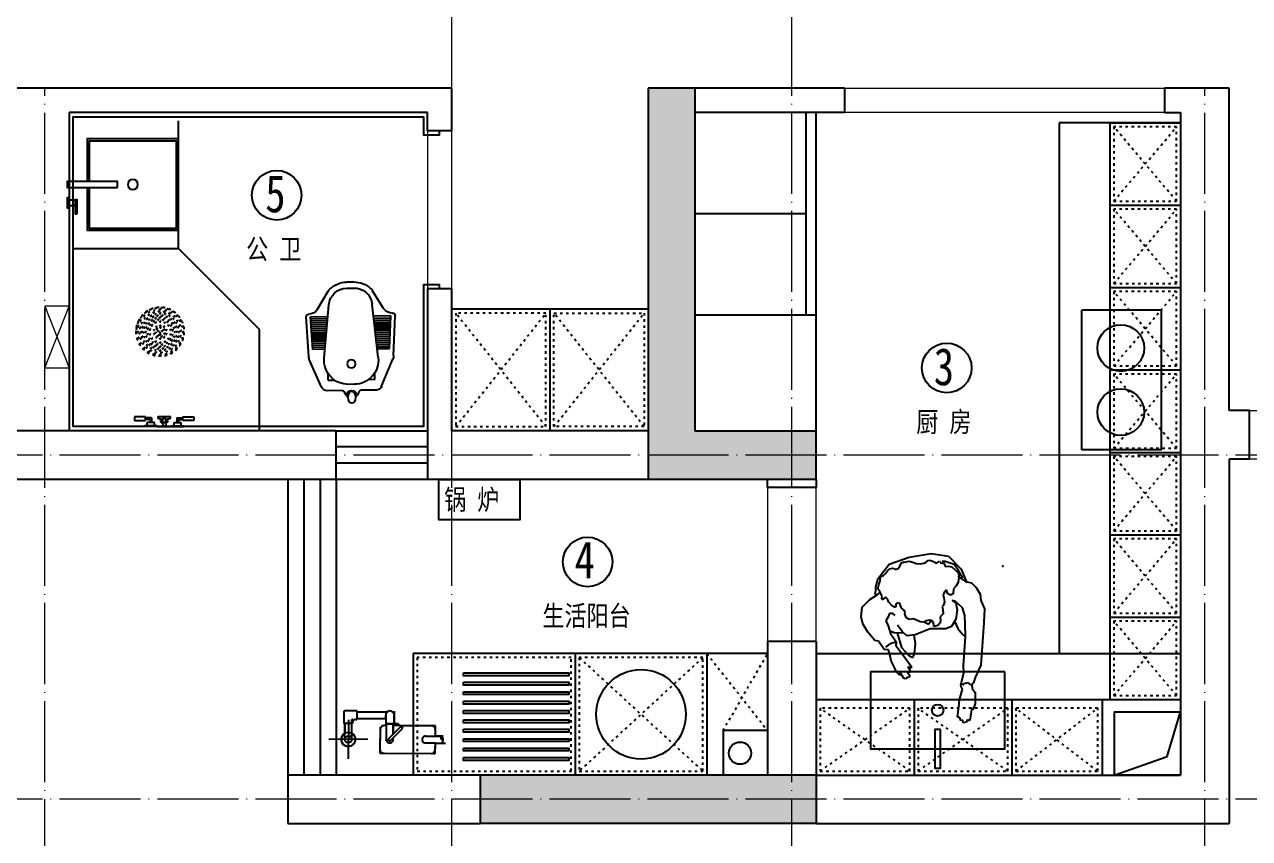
# Model space of a CAD drawing. Header units: inches. Extents: x 600 to 250244, y -404780 to 1000.
# Drawn here: x 41650 to 47700, y -329913 to -325895 of the extents above; entities that cross this region are included whole.
import ezdxf

# ---------------------------------------------------------------- set-up
doc = ezdxf.new("R2010")
doc.units = ezdxf.units.IN
doc.header["$MEASUREMENT"] = 0
for name, pattern in [('ACAD_ISO03W100', [30, 12, -18]), ('DOTE', [2.42, 2, -0.2, 0.02, -0.2]), ('iGo户型优化31', [0.35, 0.25, -0.1])]:
    doc.linetypes.add(name, pattern=pattern)
for name, color, linetype in [('D-ARCHI', 250, 'Continuous'), ('EVH 立面填充', 8, 'Continuous'), ('IBS-003-建筑窗框', 3, 'Continuous'), ('IBS-182-原建筑非承重墙', 150, 'Continuous'), ('IBS-200-原建筑承重墙柱', 200, 'Continuous'), ('IBS-63-原建筑窗', 63, 'Continuous'), ('IDS-030-造型完成面(看线)', 30, 'Continuous'), ('IDS-040-固定高家具', 40, 'Continuous'), ('IFF-31-卫浴洁具', 31, 'Continuous'), ('IFF-51-活动家具', 51, 'Continuous'), ('iGo户型优化', 7, 'Continuous'), ('房间编号', 50, 'Continuous')]:
    doc.layers.add(name, color=color, linetype=linetype)
doc.layers.add('天棚材质标注', color=2, linetype='Continuous', lineweight=5)
doc.layers.add('门', color=65, linetype='Continuous', lineweight=13)
doc.styles.add('ARI', font='SimSun.ttf', dxfattribs={"width": 0.8, "height": 200})
doc.styles.add('宋体', font='SimSun.ttf', dxfattribs={"width": 0.8})

# ---------------------------------------------------------------- blocks, each defined once
blk = doc.blocks.new('11')
at = {"layer": 'IBS-182-原建筑非承重墙'}
for p, q in [((140567.3, -1080.2), (140567.1, -1131.5)), ((140567.3, -1080.2), (140567.1, -1131.5)), ((140840.5, -1081), (140567.3, -1080.2)), ((140575.7, -1080.3), (140567.3, -1080.2)), ((140820, -1080.9), (140587.7, -1080.3)), ((140820, -1080.9), (140587.7, -1080.3)), ((140840.5, -1081), (140820, -1080.9)), ((140840.2, -1209.1), (140840.5, -1081)), ((140840.5, -1101.4), (140840.5, -1081)), ((140996.6, -1245.4), (140997.1, -1054.1)), ((140567.1, -1131.5), (140516.4, -1131.3)), ((140535.4, -1131.4), (140527.6, -1131.4)), ((140567.1, -1131.5), (140535.4, -1131.4)), ((140567.1, -1131.5), (140535.4, -1131.4)), ((140567.2, -1100.7), (140567.1, -1131.5)), ((140567.1, -1131.5), (140614.9, -1131.6)), ((140787.9, -1144.5), (140727.7, -1204.5)), ((140775.4, -1157), (140787.9, -1144.5)), ((140775.4, -1149.1), (140775.4, -1157)), ((140775.4, -1149.1), (140775.4, -1157)), ((140775.4, -1149.1), (140775.4, -1157)), ((140809.4, -1217.5), (140809.6, -1149.2)), ((140809.4, -1227.1), (140809.6, -1149.2)), ((140809.6, -1144.6), (140809.6, -1149.2)), ((140809.6, -1149.2), (140809.6, -1144.6)), ((140840.2, -1197.1), (140840.5, -1101.4)), ((140840.2, -1209.1), (140840.5, -1101.4)), ((140528, -1165.5), (140567, -1165.6)), ((140528, -1165.5), (140567, -1165.6)), ((140567, -1165.6), (140535.3, -1165.5)), ((140567, -1165.6), (140566.9, -1196.4)), ((140567, -1165.6), (140566.9, -1216.9)), ((140567, -1165.6), (140566.9, -1196.4)), ((140566.9, -1208.4), (140566.9, -1216.9)), ((140614.8, -1165.8), (140567, -1165.6)), ((140775.4, -1157), (140727.7, -1204.5)), ((140736.8, -1213.7), (140727.7, -1204.5)), ((140727.7, -1204.5), (140736.8, -1213.7)), ((140797.1, -1153.8), (140736.8, -1213.7)), ((140736.8, -1213.7), (140775.4, -1175.4)), ((140736.8, -1213.7), (140775.4, -1175.4)), ((140775.4, -1175.4), (140775.2, -1227)), ((140775.3, -1217.4), (140775.4, -1175.4)), ((140775.4, -1175.4), (140775.3, -1217.4)), ((140901.2, -1149.5), (141092.5, -1150)), ((140979.7, -1180.1), (140979.5, -1248.1)), ((140979.8, -1149.7), (140979.6, -1227.6)), ((140979.7, -1180.1), (140979.6, -1227.6)), ((141013.9, -1149.8), (141013.7, -1227.7)), ((141013.7, -1227.7), (141013.9, -1180.2)), ((141013.7, -1227.7), (141013.9, -1180.2)), ((140566.9, -1216.9), (140769.8, -1217.4)), ((140566.9, -1216.9), (140587.4, -1216.9)), ((140587.4, -1216.9), (140775.3, -1217.4)), ((140587.4, -1216.9), (140740.4, -1217.3)), ((140750, -1226.9), (140736.8, -1213.7)), ((140740.4, -1217.3), (140750, -1226.9)), ((140775.2, -1227), (140750, -1226.9)), ((140750, -1226.9), (140769.8, -1227)), ((140769.8, -1217.4), (140769.6, -1288.5)), ((140769.7, -1268.6), (140769.6, -1288.5)), ((140769.7, -1268.6), (140769.8, -1227)), ((140769.8, -1227), (140769.7, -1268.6)), ((140812.1, -1227.1), (140769.8, -1227)), ((140775.3, -1217.4), (140775.2, -1227)), ((140775.3, -1217.4), (140775.2, -1227)), ((140775.2, -1227), (140809.4, -1227.1)), ((140809.4, -1217.5), (140819.7, -1217.5)), ((140809.4, -1217.5), (140809.4, -1227.1)), ((140812.1, -1251.7), (140812, -1268.8)), ((140812, -1285.8), (140812.1, -1251.7)), ((140812, -1285.8), (140812.1, -1251.7)), ((140812.1, -1251.7), (140812.1, -1220.6)), ((140812.1, -1251.7), (140812.1, -1220.6)), ((140812.1, -1251.7), (140812.1, -1227.1)), ((140812.1, -1251.7), (140954.9, -1251.7)), ((140954.9, -1251.7), (140953, -1251.7)), ((140954.9, -1251.7), (140953, -1251.7)), ((140954.8, -1290.4), (140954.9, -1248.1)), ((140961.8, -1248.1), (140954.9, -1248.1)), ((140954.9, -1250.9), (140954.9, -1251.7)), ((140954.9, -1250.9), (140954.9, -1251.7)), ((140975.4, -1248.1), (140975.5, -1227.6)), ((140975.5, -1234.5), (140975.4, -1248.1)), ((140979.5, -1248.1), (140975.4, -1248.1)), ((140975.4, -1248.1), (140979.5, -1248.1)), ((140975.5, -1234.5), (140975.5, -1227.6)), ((140975.5, -1227.6), (140979.6, -1227.6)), ((140975.5, -1227.6), (141017.8, -1227.7)), ((140979.6, -1227.6), (140975.5, -1227.6)), ((140975.5, -1227.6), (140975.5, -1234.5)), ((140979.5, -1248.1), (140979.6, -1227.6)), ((140979.6, -1227.6), (141013.7, -1227.7)), ((140979.6, -1227.6), (141017.8, -1227.7)), ((141013.7, -1227.7), (141017.8, -1227.7)), ((141017.8, -1227.7), (141013.7, -1227.7)), ((141017.8, -1227.7), (141013.7, -1227.7)), ((141017.8, -1234.6), (141017.7, -1290.5)), ((141017.8, -1234.6), (141017.8, -1227.7)), ((141017.8, -1234.6), (141017.8, -1227.7)), ((141017.8, -1227.7), (141017.8, -1234.6)), ((141017.8, -1234.6), (141017.8, -1227.7)), ((141017.8, -1227.7), (141017.8, -1234.6)), ((140803.1, -1285.8), (140812, -1285.8)), ((140954.8, -1285.8), (140803.3, -1285.8)), ((140803.3, -1285.8), (140812, -1285.8)), ((140954.8, -1290.4), (140981.7, -1290.5)), ((140981.7, -1290.5), (141017.7, -1290.5))]:
    blk.add_line(p, q, dxfattribs=at)
blk.add_circle((140996.9, -1149.8), 34.9, dxfattribs=at)
for start, end in [(0, 180), (0, 180), (180, 240.52169), (180, 240.52169), (299.17603, 0), (299.17603, 0)]:
    blk.add_arc((140996.9, -1149.8), 34.9, start, end, dxfattribs=at)
for centre, major_axis, start_param, end_param in [((140587.7, -1100.8), (-14.5, 14.5), 5.495149, 7.065946), ((140820, -1101.4), (-14.5, -14.5), 2.353557, 3.924353), ((140553.1, -1148.5), (-17.5, -17.5), -1.141223, -0.024085), ((140539.5, -1139.9), (-6.72, -6.72), 4.378011, 6.612288), ((140531.1, -1157), (-6.72, -6.72), 1.236418, 3.470695), ((140614.9, -1148.7), (-12.1, -12.1), 0.78276, 3.924353), ((140792.5, -1149.1), (-12.1, 12.1), 3.924353, 7.065946), ((140792.5, -1149.1), (-4.6, -4.6), 1.568158, 4.709751), ((140996.9, -1149.8), (-12.1, 12.1), 4.709751, 10.992936), ((140587.4, -1196.4), (-14.5, 14.5), 0.78276, 2.353557), ((140819.7, -1197), (-14.5, -14.5), 0.78276, 2.353557), ((140790.8, -1268.7), (-15, 15), 0.78276, 2.986227), ((140790.8, -1268.7), (-15, 15), 2.986227, 3.924353), ((140961.8, -1234.4), (-9.66, 9.66), 2.353557, 3.924353)]:
    blk.add_ellipse(centre, major_axis=major_axis, ratio=1, start_param=start_param, end_param=end_param, dxfattribs=at)
at = {"layer": 'IBS-182-原建筑非承重墙', "extrusion": (0, 0, -1)}
for start_param, end_param in [(5.500425, 7.071221), (5.500425, 7.071221), (7.071221, 8.642018), (7.071221, 8.642018), (3.929629, 5.500425), (3.929629, 5.500425), (2.358832, 3.929629), (2.358832, 3.929629)]:
    blk.add_ellipse((140996.9, -1149.8), major_axis=(-12.1, 12.1), ratio=1, start_param=start_param, end_param=end_param, dxfattribs=at)
blk = doc.blocks.new('抖音iGo户型优化-0721')
at = {"layer": 'IFF-31-卫浴洁具', "ltscale": 100}
for p, q in [((23154.8, -200795.4), (23079.4, -200794.4)), ((23321, -200797.7), (23245.6, -200796.7)), ((23051.6, -200812.2), (22992.6, -200945.2)), ((23084.4, -200846.4), (23083.9, -200879.7)), ((23084.4, -200846.4), (23116.3, -200846.8)), ((23213.8, -200826.2), (23185.7, -200825.8)), ((23314.6, -200849.5), (23282.6, -200849.1)), ((23314.6, -200849.5), (23314.1, -200882.9)), ((23348.3, -200816.3), (23403.6, -200950.8)), ((22988.4, -200962.2), (22975.7, -201159)), ((23064.5, -200955.1), (23087.1, -201218.7)), ((23331.5, -200958.7), (23301.7, -201221.6)), ((23407.4, -200967.9), (23414.7, -201165)), ((23008, -200998.5), (22997.4, -201159)), ((23071.7, -201039.4), (23005.4, -201038.5)), ((23070.8, -201029.4), (23006, -201028.5)), ((23070, -201019.4), (23006.7, -201018.5)), ((23069.1, -201009.3), (23007.3, -201008.5)), ((23068.8, -200999.3), (23008, -200998.5)), ((23322, -201042.8), (23388.3, -201043.7)), ((23323.1, -201032.8), (23387.9, -201033.7)), ((23324.3, -201022.8), (23387.6, -201023.7)), ((23325.4, -201012.9), (23387.2, -201013.7)), ((23326, -201002.9), (23386.8, -201003.7)), ((23386.8, -201003.7), (23393, -201164.5)), ((23076.9, -201099.5), (23001.4, -201098.4)), ((23076, -201089.4), (23002, -201088.4)), ((23075.1, -201079.4), (23002.7, -201078.4)), ((23074.3, -201069.4), (23003.4, -201068.5)), ((23073.4, -201059.4), (23004, -201058.5)), ((23072.6, -201049.4), (23004.7, -201048.5)), ((23315.2, -201102.7), (23390.7, -201103.8)), ((23316.3, -201092.7), (23390.3, -201093.7)), ((23317.5, -201082.8), (23389.9, -201083.7)), ((23318.6, -201072.8), (23389.5, -201073.7)), ((23319.7, -201062.8), (23389.1, -201063.7)), ((23320.9, -201052.8), (23388.7, -201053.7)), ((22997.4, -201159), (23082.1, -201160.2)), ((23081.2, -201149.5), (22998.1, -201148.4)), ((23080.3, -201139.5), (22998.7, -201138.4)), ((23079.4, -201129.5), (22999.4, -201128.4)), ((23078.6, -201119.5), (23000.1, -201118.4)), ((23077.7, -201109.5), (23000.7, -201108.4)), ((23393, -201164.5), (23308.3, -201163.3)), ((23309.5, -201152.6), (23392.6, -201153.8)), ((23310.7, -201142.7), (23392.2, -201143.8)), ((23311.8, -201132.7), (23391.8, -201133.8)), ((23312.9, -201122.7), (23391.4, -201123.8)), ((23314.1, -201112.7), (23391.1, -201113.8)), ((23031.4, -201196.4), (23083.8, -201285.4)), ((23358, -201200.9), (23303.2, -201288.4)), ((23175.1, -201330.9), (23210.6, -201331.4)), ((23210.6, -201331.4), (23175.1, -201330.9)), ((23175.5, -201300.9), (23211, -201301.4))]:
    blk.add_line(p, q, dxfattribs=at)
blk.add_circle((23198.4, -200927.2), 20, dxfattribs=at)
for centre, radius, start, end in [((23227, -200762.6), 44.3, 146.67085, 211.76111), ((23200.9, -200746.1), 13.4, 34.04572, 144.38623), ((23174.3, -200761.9), 44.3, 326.67085, 31.76111), ((23079, -200824.4), 30, 89.21598, 156.07815), ((23154.9, -200785.4), 10, 269.21598, 339.71582), ((23226.7, -200811.9), 66.5, 131.3509, 159.71582), ((23200.5, -200771.2), 25, 179.21598, 359.21598), ((23200.4, -200778.5), 13.4, 214.04572, 324.38623), ((23173.3, -200811.2), 66.5, 18.71613, 47.08106), ((23245.7, -200786.7), 10, 198.71613, 269.21598), ((23320.6, -200827.7), 30, 22.35381, 89.21598), ((23184.1, -200945.8), 120, 89.21598, 184.42439), ((23212.2, -200946.2), 120, 354.00757, 89.21598), ((23038.3, -200965.4), 50, 156.07815, 176.28889), ((23357.4, -200969.8), 50, 2.14307, 22.35381), ((22987.6, -201159.8), 12, 176.28889, 270.6079), ((23402.7, -201165.5), 12, 267.82405, 2.14307), ((22988.3, -201221.8), 50, 30.48691, 90.6079), ((23176.8, -201211), 90, 184.91056, 269.21598), ((23212.3, -201211.4), 90, 269.21598, 353.5214), ((23400.4, -201227.4), 50, 87.82405, 147.94505), ((23126.9, -201260), 50, 210.48691, 224.50672), ((23260.8, -201261.9), 50, 313.92524, 327.94505), ((23176.8, -201211), 120, 224.50672, 269.21598), ((23212.3, -201211.4), 120, 269.21598, 313.92524)]:
    blk.add_arc(centre, radius, start, end, dxfattribs=at)
blk = doc.blocks.new('抖音iGo户型优化-0715')
at = {"layer": 'IFF-31-卫浴洁具'}
for points in [[(13559.5, -200880.3), (13529.5, -200880.3), (13529.5, -200630.3), (13559.5, -200630.3)], [(13659.5, -200640.3), (13609.5, -200640.3), (13609.5, -200630.3), (13659.5, -200630.3)], [(13649.5, -200640.3), (13619.5, -200640.3), (13619.5, -200670.3), (13649.5, -200670.3)], [(13689.5, -200680.6), (13619.5, -200680.6), (13619.5, -200670.6), (13689.5, -200670.6)]]:
    blk.add_lwpolyline(points, close=True, dxfattribs=at)
blk.add_lwpolyline([(13559.5, -200730.3), (13769.5, -200730.3), (13769.5, -201180.3), (13319.5, -201180.3), (13319.5, -200730.3), (13529.5, -200730.3)], dxfattribs=at)
at = {"layer": 'iGo户型优化', "color": 251, "ltscale": 333}
blk.add_lwpolyline([(13559.5, -200740.3), (13759.5, -200740.3), (13759.5, -201170.3), (13329.5, -201170.3), (13329.5, -200740.3), (13529.5, -200740.3)], dxfattribs=at)
at = {"layer": 'iGo户型优化', "color": 7}
blk.add_circle((13544.5, -200955.3), 25, dxfattribs=at)
blk = doc.blocks.new('A$C4f8d1d60')
at = {"color": 8}
for p, q in [((3.6, 244, 0), (0, 244, 0)), ((0, 182, 0), (0, 244, 0)), ((3.6, 182, 0), (3.6, 244, 0)), ((48.8, 294, 0), (31.2, 294, 0)), ((31.2, 294, 0), (31.2, 239, 0)), ((48.8, 239, 0), (48.8, 294, 0)), ((48.8, 294, 0), (48.8, 294, 0)), ((3.6, 182, 0), (0, 182, 0)), ((0, 112, 0), (0, 182, 0)), ((3.6, 230.5, 0), (20, 230.5, 0)), ((3.6, 195.5, 0), (20, 195.5, 0)), ((20, 195.5, 0), (20, 230.5, 0)), ((24, 220, 0), (20, 220, 0)), ((24, 206, 0), (20, 206, 0)), ((24, 206, 0), (24, 220, 0)), ((36, 217, 0), (24, 217, 0)), ((44, 209, 0), (24, 209, 0)), ((31.2, 239, 0), (48.8, 239, 0)), ((36, 217, 0), (36, 239, 0)), ((44, 209, 0), (44, 239, 0)), ((3.6, 159.5, 0), (0, 159.5, 0)), ((0, 159.5, 0), (0, 134.5, 0)), ((3.6, 134.5, 0), (0, 134.5, 0)), ((3.6, 134.5, 0), (3.6, 159.5, 0)), ((15.4, 154.5, 0), (3.6, 154.5, 0)), ((15.4, 139.5, 0), (3.6, 139.5, 0)), ((31.2, 164.5, 0), (31.2, 159.5, 0)), ((31.2, 159.5, 0), (36.2, 159.5, 0)), ((31.2, 134.5, 0), (31.2, 129.5, 0)), ((31.2, 134.5, 0), (36.2, 134.2, 0)), ((41, 177.9, 0), (50.8, 177.9, 0)), ((50.8, 117.7, 0), (50.8, 177.9, 0)), ((3.6, 112, 0), (0, 112, 0)), ((0, 112, 0), (0, 50, 0)), ((3.6, 112, 0), (3.6, 50, 0)), ((3.6, 98.5, 0), (20, 98.5, 0)), ((3.6, 63.5, 0), (20, 63.5, 0)), ((20, 98.5, 0), (20, 63.5, 0)), ((24, 88, 0), (20, 88, 0)), ((24, 74, 0), (20, 74, 0)), ((24, 88, 0), (24, 74, 0)), ((44, 85, 0), (24, 85, 0)), ((36, 77, 0), (24, 77, 0)), ((36, 77, 0), (36, 55, 0)), ((40.5, 117.7, 0), (50.8, 117.7, 0)), ((44, 85, 0), (44, 55, 0)), ((3.6, 50, 0), (0, 50, 0)), ((31.2, 0, 0), (31.2, 55, 0)), ((31.2, 55, 0), (48.8, 55, 0)), ((48.8, 0, 0), (31.2, 0, 0)), ((48.8, 55, 0), (48.8, 0, 0)), ((48.8, 0, 0), (48.8, 0, 0))]:
    blk.add_line(p, q, dxfattribs=at)
at = {"color": 8, "linetype": 'ACAD_ISO03W100'}
for centre, radius in [((468.8, 126.7, 0), 120), ((468.8, 126.7, 0), 118), ((371.8, 182.7, 0), 3), ((383.9, 183.2, 0), 3), ((389.6, 205.9, 0), 3), ((401.4, 203.3, 0), 3), ((403.8, 191.8, 0), 3), ((408, 181.7, 0), 3), ((412.8, 223.7, 0), 3), ((422.8, 206.4, 0), 3), ((423.5, 218.1, 0), 3), ((425.9, 196.6, 0), 3), ((426.5, 185, 0), 3), ((439.9, 234.9, 0), 3), ((445, 215.6, 0), 3), ((446.6, 195.2, 0), 3), ((447.4, 205.9, 0), 3), ((448.7, 226.8, 0), 3), ((454.1, 187, 0), 3), ((468.8, 238.7, 0), 3), ((468.8, 218.7, 0), 3), ((468.8, 198.7, 0), 3), ((470.5, 208.7, 0), 3), ((475.3, 228.5, 0), 3), ((478.3, 188, 0), 3), ((491.1, 195.2, 0), 3), ((492.7, 215.6, 0), 3), ((493.6, 204.9, 0), 3), ((497.8, 234.9, 0), 3), ((501, 179.8, 0), 3), ((501.4, 223.4, 0), 3), ((511.2, 185, 0), 3), ((514.6, 194.8, 0), 3), ((514.8, 206.4, 0), 3), ((524.8, 223.7, 0), 3), ((525.3, 211.7, 0), 3), ((531.9, 179.2, 0), 3), ((533.9, 191.8, 0), 3), ((545.4, 194.2, 0), 3), ((548, 205.9, 0), 3), ((565.8, 182.7, 0), 3), ((356.8, 126.7, 0), 3), ((360.7, 155.7, 0), 3), ((367, 133.2, 0), 3), ((372.2, 159.3, 0), 3), ((376.8, 126.7, 0), 3), ((380, 150.6, 0), 3), ((387.9, 140.1, 0), 3), ((389.2, 172.7, 0), 3), ((395, 162.3, 0), 3), ((396.8, 126.7, 0), 3), ((400.4, 149, 0), 3), ((407.6, 136.2, 0), 3), ((410.6, 169.1, 0), 3), ((415.8, 158.9, 0), 3), ((416.8, 126.7, 0), 3), ((422, 149.3, 0), 3), ((432.2, 176.7, 0), 3), ((436.4, 167.4, 0), 3), ((436.8, 126.7, 0), 3), ((443, 145.6, 0), 3), ((448.2, 134.3, 0), 3), ((456.8, 126.7, 0), 3), ((457.3, 177.4, 0), 3), ((459, 157.2, 0), 3), ((461.8, 147.6, 0), 3), ((468.8, 126.7, 0), 5), ((474.8, 137.1, 0), 3), ((478.7, 157.2, 0), 3), ((480.4, 177.4, 0), 3), ((480.8, 145.2, 0), 3), ((490.7, 128.9, 0), 3), ((494.7, 145.6, 0), 3), ((500.8, 126.7, 0), 3), ((501.3, 167.4, 0), 3), ((515.7, 149.3, 0), 3), ((518.8, 163.4, 0), 3), ((520.8, 126.7, 0), 3), ((527.1, 169.1, 0), 3), ((529.1, 141.5, 0), 3), ((537.3, 149, 0), 3), ((540.8, 126.7, 0), 3), ((544.1, 159.3, 0), 3), ((548.5, 172.7, 0), 3), ((550.2, 136.7, 0), 3), ((557.7, 150.6, 0), 3), ((560.2, 172, 0), 3), ((560.8, 126.7, 0), 3), ((568.8, 146.8, 0), 3), ((570.6, 120.3, 0), 3), ((577, 155.7, 0), 3), ((580.8, 126.7, 0), 3), ((360.7, 97.8, 0), 3), ((368.8, 106.7, 0), 3), ((371.8, 70.7, 0), 3), ((377.5, 81.5, 0), 3), ((380, 102.9, 0), 3), ((387.5, 116.8, 0), 3), ((389.2, 80.7, 0), 3), ((392.3, 59.3, 0), 3), ((393.6, 94.2, 0), 3), ((400.4, 104.5, 0), 3), ((403.8, 61.7, 0), 3), ((405.8, 74.3, 0), 3), ((408.6, 112, 0), 3), ((410.6, 84.4, 0), 3), ((418.8, 90.1, 0), 3), ((422, 104.2, 0), 3), ((423.1, 58.7, 0), 3), ((426.5, 68.5, 0), 3), ((436.4, 86.1, 0), 3), ((436.7, 73.7, 0), 3), ((443, 107.9, 0), 3), ((446.6, 58.3, 0), 3), ((450.1, 115.3, 0), 3), ((457.3, 76.1, 0), 3), ((459, 96.3, 0), 3), ((459.4, 65.5, 0), 3), ((466.1, 104.9, 0), 3), ((474.8, 116.4, 0), 3), ((478.7, 96.3, 0), 3), ((480.4, 76.1, 0), 3), ((483.6, 66.5, 0), 3), ((484.2, 111, 0), 3), ((491.1, 58.3, 0), 3), ((494.7, 107.9, 0), 3), ((501.3, 86.1, 0), 3), ((505.5, 76.8, 0), 3), ((511.2, 68.5, 0), 3), ((515.7, 104.2, 0), 3), ((521.8, 94.6, 0), 3), ((527.1, 84.4, 0), 3), ((529.7, 71.8, 0), 3), ((530.1, 117.3, 0), 3), ((533.9, 61.7, 0), 3), ((537.3, 104.5, 0), 3), ((542.7, 91.2, 0), 3), ((548.5, 80.7, 0), 3), ((549.8, 113.4, 0), 3), ((553.8, 70.3, 0), 3), ((557.7, 102.9, 0), 3), ((565.5, 94.2, 0), 3), ((565.8, 70.7, 0), 3), ((577, 97.8, 0), 3), ((389.6, 47.6, 0), 3), ((412.3, 41.8, 0), 3), ((412.8, 29.8, 0), 3), ((422.8, 47.1, 0), 3), ((436.2, 30.1, 0), 3), ((439.9, 18.6, 0), 3), ((444.1, 48.6, 0), 3), ((445, 37.9, 0), 3), ((462.4, 25, 0), 3), ((467.2, 44.8, 0), 3), ((468.8, 54.7, 0), 3), ((468.8, 34.7, 0), 3), ((468.8, 14.7, 0), 3), ((488.9, 26.7, 0), 3), ((490.3, 47.6, 0), 3), ((492.7, 37.9, 0), 3), ((497.8, 18.6, 0), 3), ((511.7, 56.9, 0), 3), ((514.1, 35.4, 0), 3), ((514.8, 47.1, 0), 3), ((524.8, 29.8, 0), 3), ((536.2, 50.2, 0), 3), ((548, 47.6, 0), 3)]:
    blk.add_circle(centre, radius, dxfattribs=at)
at = {"color": 8}
blk.add_circle((31.2, 147, 0), 9.39, dxfattribs=at)
for centre, radius, start, end in [((31.2, 147, 0), 17.5, 89.99388, 154.61694), ((31.2, 147, 0), 17.5, 205.37081, 269.99388), ((31.2, 147, 0), 12.5, 89.99388, 269.99388), ((63.6, 132.7, 0), 27.5, 176.83262, 212.95443), ((74.7, 159.2, 0), 38.6, 151.01819, 179.60297)]:
    blk.add_arc(centre, radius, start, end, dxfattribs=at)

msp = doc.modelspace()

# ---------------------------------------------------------------- hatches: boundary and pattern name
at = {"layer": 'EVH 立面填充'}
h = msp.add_hatch(color=256, dxfattribs=at)
h.dxf.hatch_style = 1
h.paths.add_polyline_path([(45560.2, -328140.4), (45560.2, -327900.4), (44960.2, -327900.4), (44960.2, -326210.4), (44730.2, -326210.4), (44730.2, -328140.4)])
h = msp.add_hatch(color=256, dxfattribs=at)
h.dxf.hatch_style = 1
h.paths.add_polyline_path([(43900.2, -329600.4), (43900.2, -329838.7), (45560.2, -329838.7), (45560.2, -329600.4)])

# ---------------------------------------------------------------- linework, layer by layer
at = {"layer": 'D-ARCHI', "color": 251, "linetype": 'DOTE', "lineweight": 5, "ltscale": 200}
for p, q in [((43760.2, -332538.7), (43760.2, -317590.2)), ((45440.2, -332538.7), (45440.2, -317590.2)), ((41750.2, -332538.7), (41750.2, -326210.4)), ((47480.2, -332538.7), (47480.2, -326210.4)), ((52870.5, -328020.4), (32543.2, -328020.4)), ((52870.5, -329718.7), (32543.2, -329718.7))]:
    msp.add_line(p, q, dxfattribs=at)
at = {"layer": 'IBS-003-建筑窗框', "color": 251, "ltscale": 10}
for p, q in [((43190.2, -327900.4), (43640.2, -327900.4)), ((42950.2, -328140.4), (42950.2, -329600.4)), ((43640.2, -328140.4), (43190.2, -328140.4)), ((43190.2, -328140.4), (43190.2, -329600.4))]:
    msp.add_line(p, q, dxfattribs=at)
at = {"layer": 'IBS-182-原建筑非承重墙'}
for p, q in [((43760.2, -326210.4), (40110.2, -326210.4)), ((43760.2, -326420.4), (43760.2, -326210.4)), ((45700.2, -326210.4), (44960.2, -326210.4)), ((45700.2, -326210.4), (45700.2, -326330.4)), ((47600.2, -326210.4), (47280.2, -326210.4)), ((47280.2, -326210.4), (47280.2, -326330.4)), ((47600.2, -327800.4), (47600.2, -326210.4)), ((43640.2, -326330.4), (41870.2, -326330.4)), ((41870.2, -326330.4), (41870.2, -327900.4)), ((43640.2, -326420.4), (43640.2, -326330.4)), ((45700.2, -326330.4), (44960.2, -326330.4)), ((47280.2, -326330.4), (47360.2, -326330.4)), ((47360.2, -326330.4), (47360.2, -329600.4)), ((43760.2, -326420.4), (43640.2, -326420.4)), ((43760.2, -327200.4), (43640.2, -327200.4)), ((43640.2, -327200.4), (43640.2, -328140.4)), ((43760.2, -327900.4), (43760.2, -327200.4)), ((47700.2, -327800.4), (47600.2, -327800.4)), ((47700.2, -328040.4), (47700.2, -327800.4)), ((41870.2, -327900.4), (40490.2, -327900.4)), ((43190.2, -327900.4), (41870.2, -327900.4)), ((43190.2, -328140.4), (43190.2, -327900.4)), ((44730.2, -327900.4), (43760.2, -327900.4)), ((47700.2, -328040.4), (47600.2, -328040.4)), ((47600.2, -328040.4), (47600.2, -329838.7)), ((42950.2, -328140.4), (40490.2, -328140.4)), ((43190.2, -328140.4), (42950.2, -328140.4)), ((44730.2, -328140.4), (43640.2, -328140.4)), ((45320.2, -328180.4), (45320.2, -328140.4)), ((45560.2, -328140.4), (45560.2, -328180.4)), ((45560.2, -328180.4), (45320.2, -328180.4)), ((45560.2, -328940.4), (45320.2, -328940.4)), ((45320.2, -328940.4), (45320.2, -329600.4)), ((45560.2, -328940.4), (45560.2, -329600.4)), ((46972, -329227.4), (46972, -329600.4)), ((46972, -329227.4), (47360.2, -329227.4)), ((47032, -329287.4), (47032, -329600.4)), ((47032, -329287.4), (47360.2, -329287.4)), ((47293.7, -329507.8), (47360.2, -329287.4)), ((45100.2, -329380.4), (45100.2, -329600.4)), ((45320.2, -329380.4), (45100.2, -329380.4)), ((47032, -329600.4), (47293.7, -329507.8)), ((43900.2, -329600.4), (42950.2, -329600.4)), ((42950.2, -329600.4), (42950.2, -329838.7)), ((45560.2, -329600.4), (47360.2, -329600.4)), ((47360.2, -329600.4), (47032, -329600.4)), ((42950.2, -329838.7), (43900.2, -329838.7)), ((45560.2, -329838.7), (47600.2, -329838.7))]:
    msp.add_line(p, q, dxfattribs=at)
msp.add_circle((45184.2, -329492), 55, dxfattribs=at)
msp.add_point((46482.8, -328568.9), dxfattribs=at)
at = {"layer": 'IBS-200-原建筑承重墙柱', "ltscale": 0.02}
for p, q in [((44730.2, -326210.4), (44730.2, -328140.4)), ((44960.2, -326210.4), (44730.2, -326210.4)), ((44960.2, -326210.4), (44960.2, -327900.4)), ((44960.2, -327900.4), (45560.2, -327900.4)), ((45560.2, -328140.4), (45560.2, -327900.4)), ((45560.2, -328140.4), (44730.2, -328140.4)), ((45560.2, -329600.4), (43900.2, -329600.4)), ((43900.2, -329600.4), (43900.2, -329838.7)), ((45560.2, -329600.4), (45560.2, -329838.7)), ((45560.2, -329838.7), (43900.2, -329838.7))]:
    msp.add_line(p, q, dxfattribs=at)
at = {"layer": 'IBS-63-原建筑窗'}
for p, q in [((43640.2, -327980.4), (43190.2, -327980.4)), ((43640.2, -328060.4), (43190.2, -328060.4)), ((43030.2, -328140.4), (43030.2, -329600.4)), ((43110.2, -328140.4), (43110.2, -329600.4))]:
    msp.add_line(p, q, dxfattribs=at)
at = {"layer": 'IDS-030-造型完成面(看线)'}
msp.add_lwpolyline([(43700.2, -327200.4), (43700.2, -327180.4), (43620.2, -327180.4), (43620.2, -327880.4), (41890.2, -327880.4), (41890.2, -326350.4), (43620.2, -326350.4), (43620.2, -326440.4), (43700.2, -326440.4), (43700.2, -326420.4)], dxfattribs=at)
at = {"layer": 'IDS-040-固定高家具'}
for p, q in [((47010.2, -326380.4), (47010.2, -329227.4)), ((47010.2, -326380.4), (47360.2, -326380.4)), ((47010.2, -326787.1), (47360.2, -326787.1)), ((47010.2, -327193.8), (47360.2, -327193.8)), ((44730.2, -327300.4), (43760.2, -327300.4)), ((44245.2, -327300.4), (44245.2, -327900.4)), ((47010.2, -327600.5), (47360.2, -327600.5)), ((47010.2, -328007.3), (47360.2, -328007.3)), ((47010.2, -328414), (47360.2, -328414)), ((47010.2, -328820.7), (47360.2, -328820.7)), ((45320.2, -329000.4), (43570.2, -329000.4)), ((43570.2, -329000.4), (43570.2, -329600.4)), ((44370.2, -329000.4), (44370.2, -329600.4)), ((45020.2, -329000.4), (45020.2, -329600.4)), ((45560.2, -329227.4), (46972, -329227.4)), ((46043.5, -329227.4), (46043.5, -329600.4)), ((46526.9, -329227.4), (46526.9, -329600.4))]:
    msp.add_line(p, q, dxfattribs=at)
at = {"layer": 'IDS-040-固定高家具', "linetype": 'ACAD_ISO03W100'}
for p, q in [((47030.2, -326767.1), (47340.2, -326400.4)), ((47340.2, -326767.1), (47030.2, -326400.4)), ((47030.2, -327173.8), (47340.2, -326807.1)), ((47340.2, -327173.8), (47030.2, -326807.1)), ((47030.2, -327580.5), (47340.2, -327213.8)), ((47340.2, -327580.5), (47030.2, -327213.8)), ((43780.2, -327880.4), (44225.2, -327320.4)), ((44225.2, -327880.4), (43780.2, -327320.4)), ((44710.2, -327880.4), (44265.2, -327320.4)), ((44265.2, -327880.4), (44710.2, -327320.4)), ((47030.2, -327987.3), (47340.2, -327620.5)), ((47340.2, -327987.3), (47030.2, -327620.5)), ((47030.2, -328394), (47340.2, -328027.3)), ((47340.2, -328394), (47030.2, -328027.3)), ((47030.2, -328800.7), (47340.2, -328434)), ((47340.2, -328800.7), (47030.2, -328434)), ((47030.2, -329207.4), (47340.2, -328840.7)), ((47340.2, -329207.4), (47030.2, -328840.7)), ((45020.2, -329000.4), (45320.2, -329380.4)), ((45100.2, -329380.4), (45320.2, -329000.4)), ((45000.2, -329020.4), (44390.2, -329580.4)), ((44390.2, -329020.4), (45000.2, -329580.4)), ((45580.2, -329580.4), (46023.5, -329270.4)), ((46023.5, -329580.4), (45580.2, -329270.4)), ((46063.5, -329580.4), (46506.9, -329270.4)), ((46506.9, -329580.4), (46063.5, -329270.4)), ((46546.9, -329580.4), (46950.5, -329270.4)), ((46950.5, -329580.4), (46546.9, -329270.4))]:
    msp.add_line(p, q, dxfattribs=at)
for points in [[(47030.2, -326767.1), (47340.2, -326767.1), (47340.2, -326400.4), (47030.2, -326400.4)], [(47030.2, -327173.8), (47340.2, -327173.8), (47340.2, -326807.1), (47030.2, -326807.1)], [(47030.2, -327580.5), (47340.2, -327580.5), (47340.2, -327213.8), (47030.2, -327213.8)], [(43780.2, -327880.4), (44225.2, -327880.4), (44225.2, -327320.4), (43780.2, -327320.4)], [(44710.2, -327880.4), (44265.2, -327880.4), (44265.2, -327320.4), (44710.2, -327320.4)], [(47030.2, -327987.3), (47340.2, -327987.3), (47340.2, -327620.5), (47030.2, -327620.5)], [(47030.2, -328394), (47340.2, -328394), (47340.2, -328027.3), (47030.2, -328027.3)], [(47030.2, -328800.7), (47340.2, -328800.7), (47340.2, -328434), (47030.2, -328434)], [(47030.2, -329207.4), (47340.2, -329207.4), (47340.2, -328840.7), (47030.2, -328840.7)], [(43590.2, -329580.4), (44350.2, -329580.4), (44350.2, -329020.4), (43590.2, -329020.4)], [(44390.2, -329580.4), (45000.2, -329580.4), (45000.2, -329020.4), (44390.2, -329020.4)], [(45580.2, -329580.4), (46023.5, -329580.4), (46023.5, -329270.4), (45580.2, -329270.4)], [(46063.5, -329580.4), (46506.9, -329580.4), (46506.9, -329270.4), (46063.5, -329270.4)], [(46546.9, -329580.4), (46950.5, -329580.4), (46950.5, -329270.4), (46546.9, -329270.4)]]:
    msp.add_lwpolyline(points, close=True, dxfattribs=at)
at = {"layer": 'IDS-040-固定高家具'}
for points in [[(43696.1, -328140.4), (44096.1, -328140.4), (44096.1, -328340.4), (43696.1, -328340.4)], [(43818.5, -329095.8), (44339.3, -329095.8), (44339.3, -329110.2), (43818.5, -329110.2)], [(43818.5, -329142.2), (44339.3, -329142.2), (44339.3, -329156.6), (43818.5, -329156.6)], [(43818.5, -329188.6), (44339.3, -329188.6), (44339.3, -329203), (43818.5, -329203)], [(43818.5, -329235), (44339.3, -329235), (44339.3, -329249.4), (43818.5, -329249.4)], [(43818.5, -329281.3), (44339.3, -329281.3), (44339.3, -329295.7), (43818.5, -329295.7)], [(43818.5, -329327.7), (44339.3, -329327.7), (44339.3, -329342.1), (43818.5, -329342.1)], [(43818.5, -329374.1), (44339.3, -329374.1), (44339.3, -329388.5), (43818.5, -329388.5)], [(43818.5, -329420.5), (44339.3, -329420.5), (44339.3, -329434.9), (43818.5, -329434.9)], [(43818.5, -329466.9), (44339.3, -329466.9), (44339.3, -329481.3), (43818.5, -329481.3)], [(43818.5, -329513.3), (44339.3, -329513.3), (44339.3, -329527.7), (43818.5, -329527.7)]]:
    msp.add_lwpolyline(points, close=True, dxfattribs=at)
msp.add_circle((44695.2, -329300.4), 220.9, dxfattribs=at)
at = {"layer": 'IFF-31-卫浴洁具', "ltscale": 0.02}
for p, q in [((42410.2, -327000.4), (42410.2, -326370.4)), ((41890.2, -327000.4), (42410.2, -327000.4)), ((42810.2, -327400.4), (42410.2, -327000.4)), ((47266, -327306), (46872.3, -327306)), ((46872.3, -327995), (46872.3, -327306)), ((47266, -327995), (47266, -327306)), ((42810.2, -327900.4), (42810.2, -327400.4)), ((47266, -327995), (46872.3, -327995))]:
    msp.add_line(p, q, dxfattribs=at)
for points in [[(46492.7, -329090.4), (45827.7, -329090.4), (45827.7, -329470.4), (46492.7, -329470.4)], [(46174.4, -329375.4), (46145.9, -329375.4), (46145.9, -329565.4), (46174.4, -329565.4)]]:
    msp.add_lwpolyline(points, close=True, dxfattribs=at)
for centre, radius in [((47064.7, -327492.4, 0), 115.3), ((47064.7, -327808.7, 0), 115.3), ((46160.2, -329280.4), 28.5)]:
    msp.add_circle(centre, radius, dxfattribs=at)
at = {"layer": 'IFF-51-活动家具'}
for p, q in [((45510.2, -327330.4), (45510.2, -326330.4)), ((45560.2, -327900.4), (45560.2, -326330.4)), ((46760.2, -326380.4), (46760.2, -329000.4)), ((47360.2, -326380.4), (46760.2, -326380.4)), ((45510.2, -326830.4), (44960.2, -326830.4)), ((45560.2, -327330.4), (44960.2, -327330.4)), ((45560.2, -329000.4), (46760.2, -329000.4)), ((46760.2, -329000.4), (47360.2, -329000.4))]:
    msp.add_line(p, q, dxfattribs=at)
at = {"layer": 'iGo户型优化', "color": 251}
for p, q in [((46019, -328524.1), (46127.4, -328507)), ((46127.4, -328507), (46213, -328519)), ((46213, -328519), (46276.6, -328583.2)), ((45864, -328631.7), (45921, -328558.7)), ((45912.7, -328592.5), (45923.3, -328581.5)), ((45921, -328558.7), (46019, -328524.1)), ((45923.3, -328581.5), (45937.2, -328578.8)), ((45937.2, -328578.8), (45946.6, -328580.6)), ((45946.6, -328580.6), (45951.1, -328585.2)), ((45951.1, -328585.2), (45964.7, -328580.8)), ((45964.7, -328580.8), (45973.2, -328568.3)), ((45973.2, -328568.3), (45979.5, -328554.5)), ((45979.5, -328554.5), (45987.6, -328549.3)), ((45987.6, -328549.3), (45996.6, -328549.4)), ((45996.6, -328549.4), (46019.3, -328545.1)), ((46019.3, -328545.1), (46038.1, -328548.7)), ((46038.1, -328548.7), (46054, -328556.5)), ((46054, -328556.5), (46075.9, -328557.8)), ((46075.9, -328557.8), (46091.6, -328554.8)), ((46091.6, -328554.8), (46103.2, -328549)), ((46103.2, -328549), (46112.6, -328541.7)), ((46112.6, -328541.7), (46121.3, -328540.1)), ((46121.3, -328540.1), (46140.4, -328545.5)), ((46140.4, -328545.5), (46146.7, -328549.7)), ((46146.7, -328549.7), (46153.2, -328555.7)), ((46153.2, -328555.7), (46164.4, -328548.1)), ((46164.4, -328548.1), (46169, -328543.7)), ((46169, -328543.7), (46173.8, -328550)), ((46173.8, -328550), (46172.4, -328552.1)), ((46172.4, -328552.1), (46183.5, -328553.5)), ((46196.7, -328545.2), (46182.2, -328546.5)), ((46183.5, -328553.5), (46190.5, -328552.2)), ((46190.5, -328552.2), (46197.6, -328570.7)), ((46242.3, -328561.3), (46196.7, -328545.2)), ((46197.6, -328570.7), (46213.7, -328569.5)), ((46213.7, -328569.5), (46230.4, -328571.7)), ((46230.4, -328571.7), (46250, -328589.7)), ((46263.9, -328590.9), (46242.3, -328561.3)), ((46276.6, -328583.2), (46303.7, -328650.8)), ((45854.1, -328672.6), (45864, -328631.7)), ((45869.6, -328660.4), (45876.8, -328641)), ((45872.8, -328620), (45883.3, -328618)), ((45874.9, -328621.4), (45872.8, -328620)), ((45877.3, -328624.6), (45874.9, -328621.4)), ((45876.8, -328641), (45877.3, -328624.6)), ((45883.3, -328618), (45893.4, -328614.3)), ((45893.4, -328614.3), (45902.5, -328605.3)), ((45902.5, -328605.3), (45912.7, -328592.5)), ((46250, -328589.7), (46263.5, -328603.4)), ((46265.1, -328621.2), (46261.4, -328649)), ((46262, -328615.6), (46266.7, -328624.1)), ((46263.5, -328603.4), (46265.1, -328621.2)), ((46285.1, -328627.7), (46263.9, -328590.9)), ((46266.7, -328624.1), (46297.3, -328644.9)), ((45853.7, -328717), (45854.1, -328672.6)), ((45861.3, -328710.3), (45871.7, -328702.7)), ((45864.6, -328681.3), (45869.6, -328660.4)), ((45874.2, -328693.9), (45864.6, -328681.3)), ((45883.8, -328715.6), (45874.2, -328693.9)), ((46193, -328698.2), (46188.1, -328710)), ((46203.2, -328685.4), (46193, -328698.2)), ((46207.3, -328697.3), (46203.2, -328685.4)), ((46210.7, -328705.7), (46207.3, -328697.3)), ((46238.4, -328680.5), (46236.1, -328706.3)), ((46251.8, -328665.3), (46238.4, -328680.5)), ((46261.4, -328649), (46251.8, -328665.3)), ((46297.3, -328644.9), (46326.9, -328651.7)), ((46326.9, -328651.7), (46350.6, -328673.8)), ((46350.6, -328673.8), (46369.5, -328707.4)), ((45788, -328772.1), (45824.9, -328733.2)), ((45824.9, -328733.2), (45861.3, -328710.3)), ((45886.2, -328718.7), (45883.8, -328715.6)), ((45884, -328726.4), (45886.2, -328718.7)), ((45885.7, -328735.1), (45884, -328726.4)), ((45890.6, -328732.4), (45885.7, -328735.1)), ((45903.2, -328722.7), (45890.6, -328732.4)), ((45914.3, -328733.3), (45903.2, -328722.7)), ((45916.6, -328745.5), (45914.3, -328733.3)), ((45936.9, -328766.9), (45916.6, -328745.5)), ((45956.4, -328765), (45950.8, -328773.3)), ((45955.9, -328752.5), (45952.6, -328763.9)), ((45952.6, -328763.9), (45956.4, -328765)), ((45971.5, -328749.5), (45955.9, -328752.5)), ((45975, -328757.9), (45971.5, -328749.5)), ((45982.1, -328776.4), (45975, -328757.9)), ((46189, -328762.3), (46183, -328768.8)), ((46188.1, -328710), (46191.1, -328725.7)), ((46194.7, -328744.9), (46189, -328762.3)), ((46191.1, -328725.7), (46194.7, -328744.9)), ((46222.8, -328712.4), (46210.7, -328705.7)), ((46236.1, -328706.3), (46222.8, -328712.4)), ((46231.9, -328739), (46250.2, -328751.4)), ((46246.6, -328741.5), (46231.9, -328739)), ((46265.5, -328757.4), (46246.6, -328741.5)), ((46250.2, -328751.4), (46256.4, -328784)), ((46283.1, -328775.3), (46265.5, -328757.4)), ((46369.5, -328707.4), (46373.6, -328738.6)), ((46373.6, -328738.6), (46392, -328779.4)), ((45782.8, -328819.3), (45788, -328772.1)), ((45791, -328853.2), (45782.8, -328819.3)), ((45914.6, -328822.5), (45903.5, -328838.8)), ((45921.6, -328803.4), (45914.6, -328822.5)), ((45939, -328801.9), (45921.6, -328803.4)), ((45950.8, -328773.3), (45936.9, -328766.9)), ((45949.8, -328812.3), (45939, -328801.9)), ((45994.9, -328786.6), (45982.1, -328776.4)), ((45999, -328798.5), (45994.9, -328786.6)), ((45998.2, -328804.1), (45999, -328798.5)), ((46005.4, -328822.6), (45998.2, -328804.1)), ((46017.8, -328831.1), (46005.4, -328822.6)), ((46178.8, -328813), (46172.8, -328819.6)), ((46172.8, -328819.6), (46174.4, -328837.4)), ((46187.9, -328804.1), (46178.8, -328813)), ((46183, -328768.8), (46185.7, -328782.8)), ((46185.7, -328782.8), (46187.9, -328804.1)), ((46256.4, -328784), (46249.5, -328831.4)), ((46293.7, -328812.3), (46283.1, -328775.3)), ((46296.4, -328854.4), (46293.7, -328812.3)), ((46392, -328779.4), (46389, -328847.4)), ((45814.9, -328894.7), (45791, -328853.2)), ((45903.5, -328838.8), (45915.2, -328863.2)), ((45915.2, -328863.2), (45922.9, -328884.8)), ((45922.9, -328884.8), (45927.9, -328901.6)), ((45984.3, -328890.8), (45962.4, -328859.5)), ((46025.1, -328831.5), (46017.8, -328831.1)), ((46039.1, -328828.8), (46025.1, -328831.5)), ((46052.6, -328833.5), (46039.1, -328828.8)), ((46123.8, -328878.4), (46049.7, -328908.5)), ((46074.4, -328843.8), (46052.6, -328833.5)), ((46091.1, -328846), (46074.4, -328843.8)), ((46102.3, -328838.5), (46091.1, -328846)), ((46092, -328841.9), (46091.2, -328841.7)), ((46104.2, -328850.2), (46092, -328841.9)), ((46121.5, -328834.8), (46102.3, -328838.5)), ((46114.4, -328857.2), (46104.2, -328850.2)), ((46121.3, -328847), (46114.4, -328857.2)), ((46124.5, -328835.7), (46121.3, -328847)), ((46135, -328839.5), (46121.5, -328834.8)), ((46199.9, -328878.1), (46123.8, -328878.4)), ((46126.5, -328835.1), (46124.5, -328835.7)), ((46141.5, -328854.5), (46135, -328839.5)), ((46142.1, -328867), (46141.5, -328854.5)), ((46161, -328861.6), (46142.1, -328867)), ((46172.9, -328848.5), (46161, -328861.6)), ((46174.4, -328837.4), (46172.9, -328848.5)), ((46228, -328867.4), (46199.9, -328878.1)), ((46249.5, -328831.4), (46228, -328867.4)), ((46243.8, -328840.9), (46260, -328877.3)), ((46260, -328877.3), (46281, -328903.5)), ((46297.9, -328918), (46296.4, -328854.4)), ((46389, -328847.4), (46374.2, -329057.8)), ((45849.3, -328936.1), (45814.9, -328894.7)), ((45867.8, -328939.7), (45849.3, -328936.1)), ((45896.8, -328980.3), (45867.8, -328939.7)), ((45945, -328898.3), (45925.6, -328889.6)), ((45927.9, -328901.6), (45955.2, -328942.5)), ((45950.4, -328945.2), (45933.3, -328948.5)), ((45985.9, -328899.4), (45945, -328898.3)), ((45955.2, -328942.5), (45953.3, -328960.6)), ((45960.6, -328898.7), (45981.9, -328971.1)), ((46008, -328912.9), (45984.3, -328890.8)), ((46049.7, -328908.5), (46008, -328912.9)), ((46050.7, -328950.9), (46044.8, -328909.1)), ((46281, -328903.5), (46297.9, -328917.4)), ((46287.8, -329060.1), (46297.9, -328918)), ((45916.6, -328981.8), (45896.8, -328980.3)), ((45915.7, -328958.9), (45903.4, -328968.4)), ((45933.3, -328948.5), (45915.7, -328958.9)), ((45924.6, -329005.1), (45916.6, -328981.8)), ((45930.4, -329035.9), (45924.6, -329005.1)), ((45953.3, -328960.6), (45989.1, -329008.8)), ((45981.9, -328971.1), (46017.7, -329010.4)), ((46037.1, -329019.2), (46046.2, -329001.5)), ((46046.2, -329001.5), (46050.7, -328950.9)), ((45947.5, -329069.9), (45930.4, -329035.9)), ((45989.1, -329008.8), (46029.6, -329063.2)), ((46012.5, -329066.4), (46026.6, -329085)), ((46029.5, -329072.1), (46012.5, -329066.4)), ((46017.7, -329010.4), (46037.1, -329019.2)), ((46029.6, -329063.2), (46029.5, -329072.1)), ((46289.2, -329095.3), (46287.8, -329060.1)), ((46374.2, -329057.8), (46345, -329118.4)), ((45957.2, -329092.9), (45947.5, -329069.9)), ((45968.1, -329103.3), (45957.2, -329092.9)), ((45977.6, -329106.8), (45968.1, -329103.3)), ((45972.3, -329088.3), (45977.6, -329106.8)), ((45995.2, -329124.7), (45972.3, -329088.3)), ((46007.5, -329124.2), (45995.2, -329124.7)), ((46007.9, -329117), (46007.5, -329124.2)), ((46017.1, -329118.8), (46007.9, -329117)), ((46011.9, -329091.4), (46024.7, -329112)), ((46024.9, -329094.2), (46011.9, -329091.4)), ((46024.7, -329112), (46017.1, -329118.8)), ((46026.6, -329085), (46024.9, -329094.2)), ((46274.3, -329156.7), (46289.2, -329095.3)), ((46345, -329118.4), (46337.6, -329144.6)), ((46268.5, -329228.7), (46283.3, -329176.2)), ((46278.6, -329170.1), (46274.3, -329156.7)), ((46283.3, -329176.2), (46278.6, -329170.1)), ((46287.3, -329150.6), (46283.5, -329158.5)), ((46310.9, -329144.4), (46287.3, -329150.6)), ((46325.2, -329154.1), (46310.9, -329144.4)), ((46337.6, -329144.6), (46328.9, -329155.1)), ((46328.9, -329155.1), (46330.5, -329172.6)), ((46330.5, -329172.6), (46345, -329192.9)), ((46264.8, -329264.9), (46268.5, -329228.7)), ((46344.9, -329247.9), (46334.7, -329278.2)), ((46345, -329192.9), (46344.9, -329247.9)), ((46257.9, -329312.4), (46264.8, -329264.9)), ((46329.3, -329268.6), (46319.6, -329329)), ((46334.7, -329278.2), (46329.3, -329268.6)), ((46271.5, -329318.7), (46257.9, -329312.4)), ((46273.8, -329330.6), (46271.5, -329318.7)), ((46284, -329328.7), (46273.8, -329330.6)), ((46286.6, -329342.4), (46284, -329328.7)), ((46300.3, -329339.8), (46286.6, -329342.4)), ((46308.3, -329325.8), (46300.3, -329339.8)), ((46313, -329332), (46308.3, -329325.8)), ((46319.6, -329329), (46313, -329332))]:
    msp.add_line(p, q, dxfattribs=at)
at = {"layer": '天棚材质标注', "color": 1}
for p, q in [((41750.2, -327590), (41870.2, -327286)), ((41750.2, -327286), (41870.2, -327590))]:
    msp.add_line(p, q, dxfattribs=at)
msp.add_lwpolyline([(41870.2, -327286), (41750.2, -327286), (41750.2, -327590), (41870.2, -327590)], close=True, dxfattribs=at)
at = {"layer": '房间编号'}
for centre in [(42895.7, -326738.2), (46205.3, -327590.7), (44431.6, -328548)]:
    msp.add_circle(centre, 122.5, dxfattribs=at)
at = {"layer": '门', "color": 8, "lineweight": 5}
msp.add_line((45560.2, -328940.4), (45320.2, -328940.4), dxfattribs=at)
for points in [[(45700.2, -326210.4), (47280.2, -326210.4), (47280.2, -326330.4), (45700.2, -326330.4)], [(43640.2, -327200.4), (43760.2, -327200.4), (43760.2, -326420.4), (43640.2, -326420.4)], [(47700.2, -327800.4), (48760.5, -327800.4), (48760.5, -328040.4), (47700.2, -328040.4)], [(45320.2, -328940.4), (45560.2, -328940.4), (45560.2, -328180.4), (45320.2, -328180.4)]]:
    msp.add_lwpolyline(points, close=True, dxfattribs=at)

# ---------------------------------------------------------------- block references
at = {"color": 7, "linetype": 'iGo户型优化31', "xscale": -1, "rotation": 90}
msp.add_blockref('抖音iGo户型优化-0715', (-158770.1, -313140.9), dxfattribs=at)
at = {"layer": 'IBS-182-原建筑非承重墙', "rotation": 180}
msp.add_blockref('11', (184246.4, -330573.6), dxfattribs=at)
at = {"layer": 'IFF-31-卫浴洁具', "ltscale": 0.02, "xscale": -1}
for name, p, rotation in [('抖音iGo户型优化-0721', (20065.9, -528497.6), 180), ('A$C4f8d1d60', (42193.2, -327880.4, 0), 270)]:
    msp.add_blockref(name, p, dxfattribs=dict(at, rotation=rotation))

# ---------------------------------------------------------------- texts
at = {"layer": '房间编号', "color": 8, "style": '宋体', "width": 0.8}
for s, p in [('公 卫', (42745.1, -327054)), ('厨 房', (46054.7, -327906.5)), ('锅 炉', (43722.9, -328290.6)), ('生活阳台', (44207.9, -328863.8))]:
    msp.add_text(s, height=100, dxfattribs=at).set_placement(p)
at = {"layer": '房间编号', "char_height": 183.8, "width": 2606.465, "attachment_point": 3, "style": 'ARI'}
for s, insert in [('5', (42939.4, -326638.3)), ('3', (46241.3, -327492.1)), ('4', (44467.2, -328445.3))]:
    msp.add_mtext(s, dxfattribs=dict(at, insert=insert))

doc.saveas('drawing.dxf')
